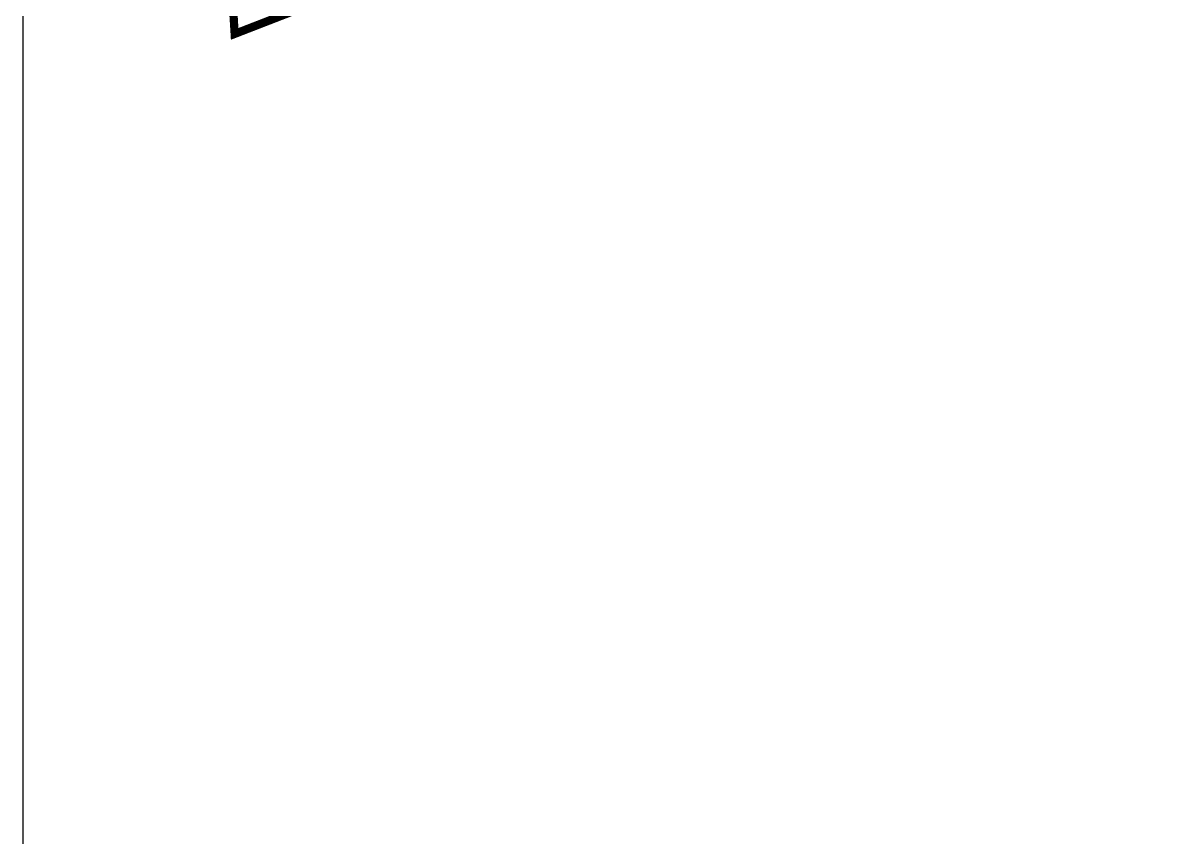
# Model space of a CAD drawing. Header units: metres. Extents: x 218545 to 227455, y 1543467 to 1556082.
# Drawn here: x 219000.1 to 219415.8, y 1549841.7 to 1550138.2 of the extents above; entities that cross this region are included whole.
import ezdxf

# ---------------------------------------------------------------- set-up
doc = ezdxf.new("R2010")
doc.units = ezdxf.units.M
doc.header["$MEASUREMENT"] = 0
doc.layers.add('BO', color=7, linetype='Continuous', lineweight=30)
doc.layers.add('GRID', color=250, linetype='Continuous')
doc.layers.add('SATGE-2', color=160, linetype='Continuous')

msp = doc.modelspace()

# ---------------------------------------------------------------- linework, layer by layer
at = {"layer": 'BO', "ltscale": 100, "const_width": 3, "elevation": -1469.86579}
msp.add_lwpolyline([(220503.80733, 1549512.44697), (219515.87829, 1550118.20739), (219510.10794, 1550115.06758), (219410.37343, 1550163.23258), (219349.80343, 1550151.84687), (219303.85905, 1550163.26435), (219282.60865, 1550166.18515), (219201.95605, 1550207.04686), (219155.4055, 1550164.5262), (219077.22276, 1550134.18077), (219071.95965, 1550219.67516), (219076.75268, 1550255.12547), (219102.48814, 1550330.30178), (219137.06082, 1550407.27519), (219172.29238, 1550517.26572), (219226.52368, 1550643.99254), (219281.27895, 1550691.76081), (219275.63134, 1550781.70462), (219272.64674, 1550804.0849)], dxfattribs=at)
at = {"layer": 'GRID', "linetype": 'Continuous'}
msp.add_line((219000.13969, 1555700.13632, -1469.86579), (219000.13969, 1546700.13632, -1469.86579), dxfattribs=at)
at = {"layer": 'SATGE-2', "lineweight": 40, "elevation": -1469.86579}
msp.add_lwpolyline([(220505.65723, 1549511.31268), (219515.87829, 1550118.20739), (219510.10794, 1550115.06758), (219410.37343, 1550163.23258), (219349.80343, 1550151.84687), (219303.85905, 1550163.26435), (219282.60865, 1550166.18515), (219201.95605, 1550207.04686), (219155.4055, 1550164.5262), (219077.22276, 1550134.18077), (219071.95965, 1550219.67516), (219076.75268, 1550255.12547), (219102.48814, 1550330.30178), (219137.06082, 1550407.27519), (219172.29238, 1550517.26572), (219226.52368, 1550643.99254), (219281.27895, 1550691.76081), (219275.63134, 1550781.70462), (219272.64674, 1550804.0849), (221454.72196, 1550800.13349)], dxfattribs=at)
msp.add_lwpolyline([(220505.65723, 1549511.31268), (219515.87829, 1550118.20739), (219510.10794, 1550115.06758), (219410.37343, 1550163.23258), (219349.80343, 1550151.84687), (219303.85905, 1550163.26435), (219282.60865, 1550166.18515), (219201.95605, 1550207.04686), (219155.4055, 1550164.5262), (219077.22276, 1550134.18077), (219071.95965, 1550219.67516), (219076.75268, 1550255.12547), (219102.48814, 1550330.30178), (219137.06082, 1550407.27519), (219172.29238, 1550517.26572), (219226.52368, 1550643.99254), (219281.27895, 1550691.76081), (219275.63134, 1550781.70462), (219272.64674, 1550804.0849), (221454.72196, 1550800.13349)], dxfattribs=at)

doc.saveas('drawing.dxf')
